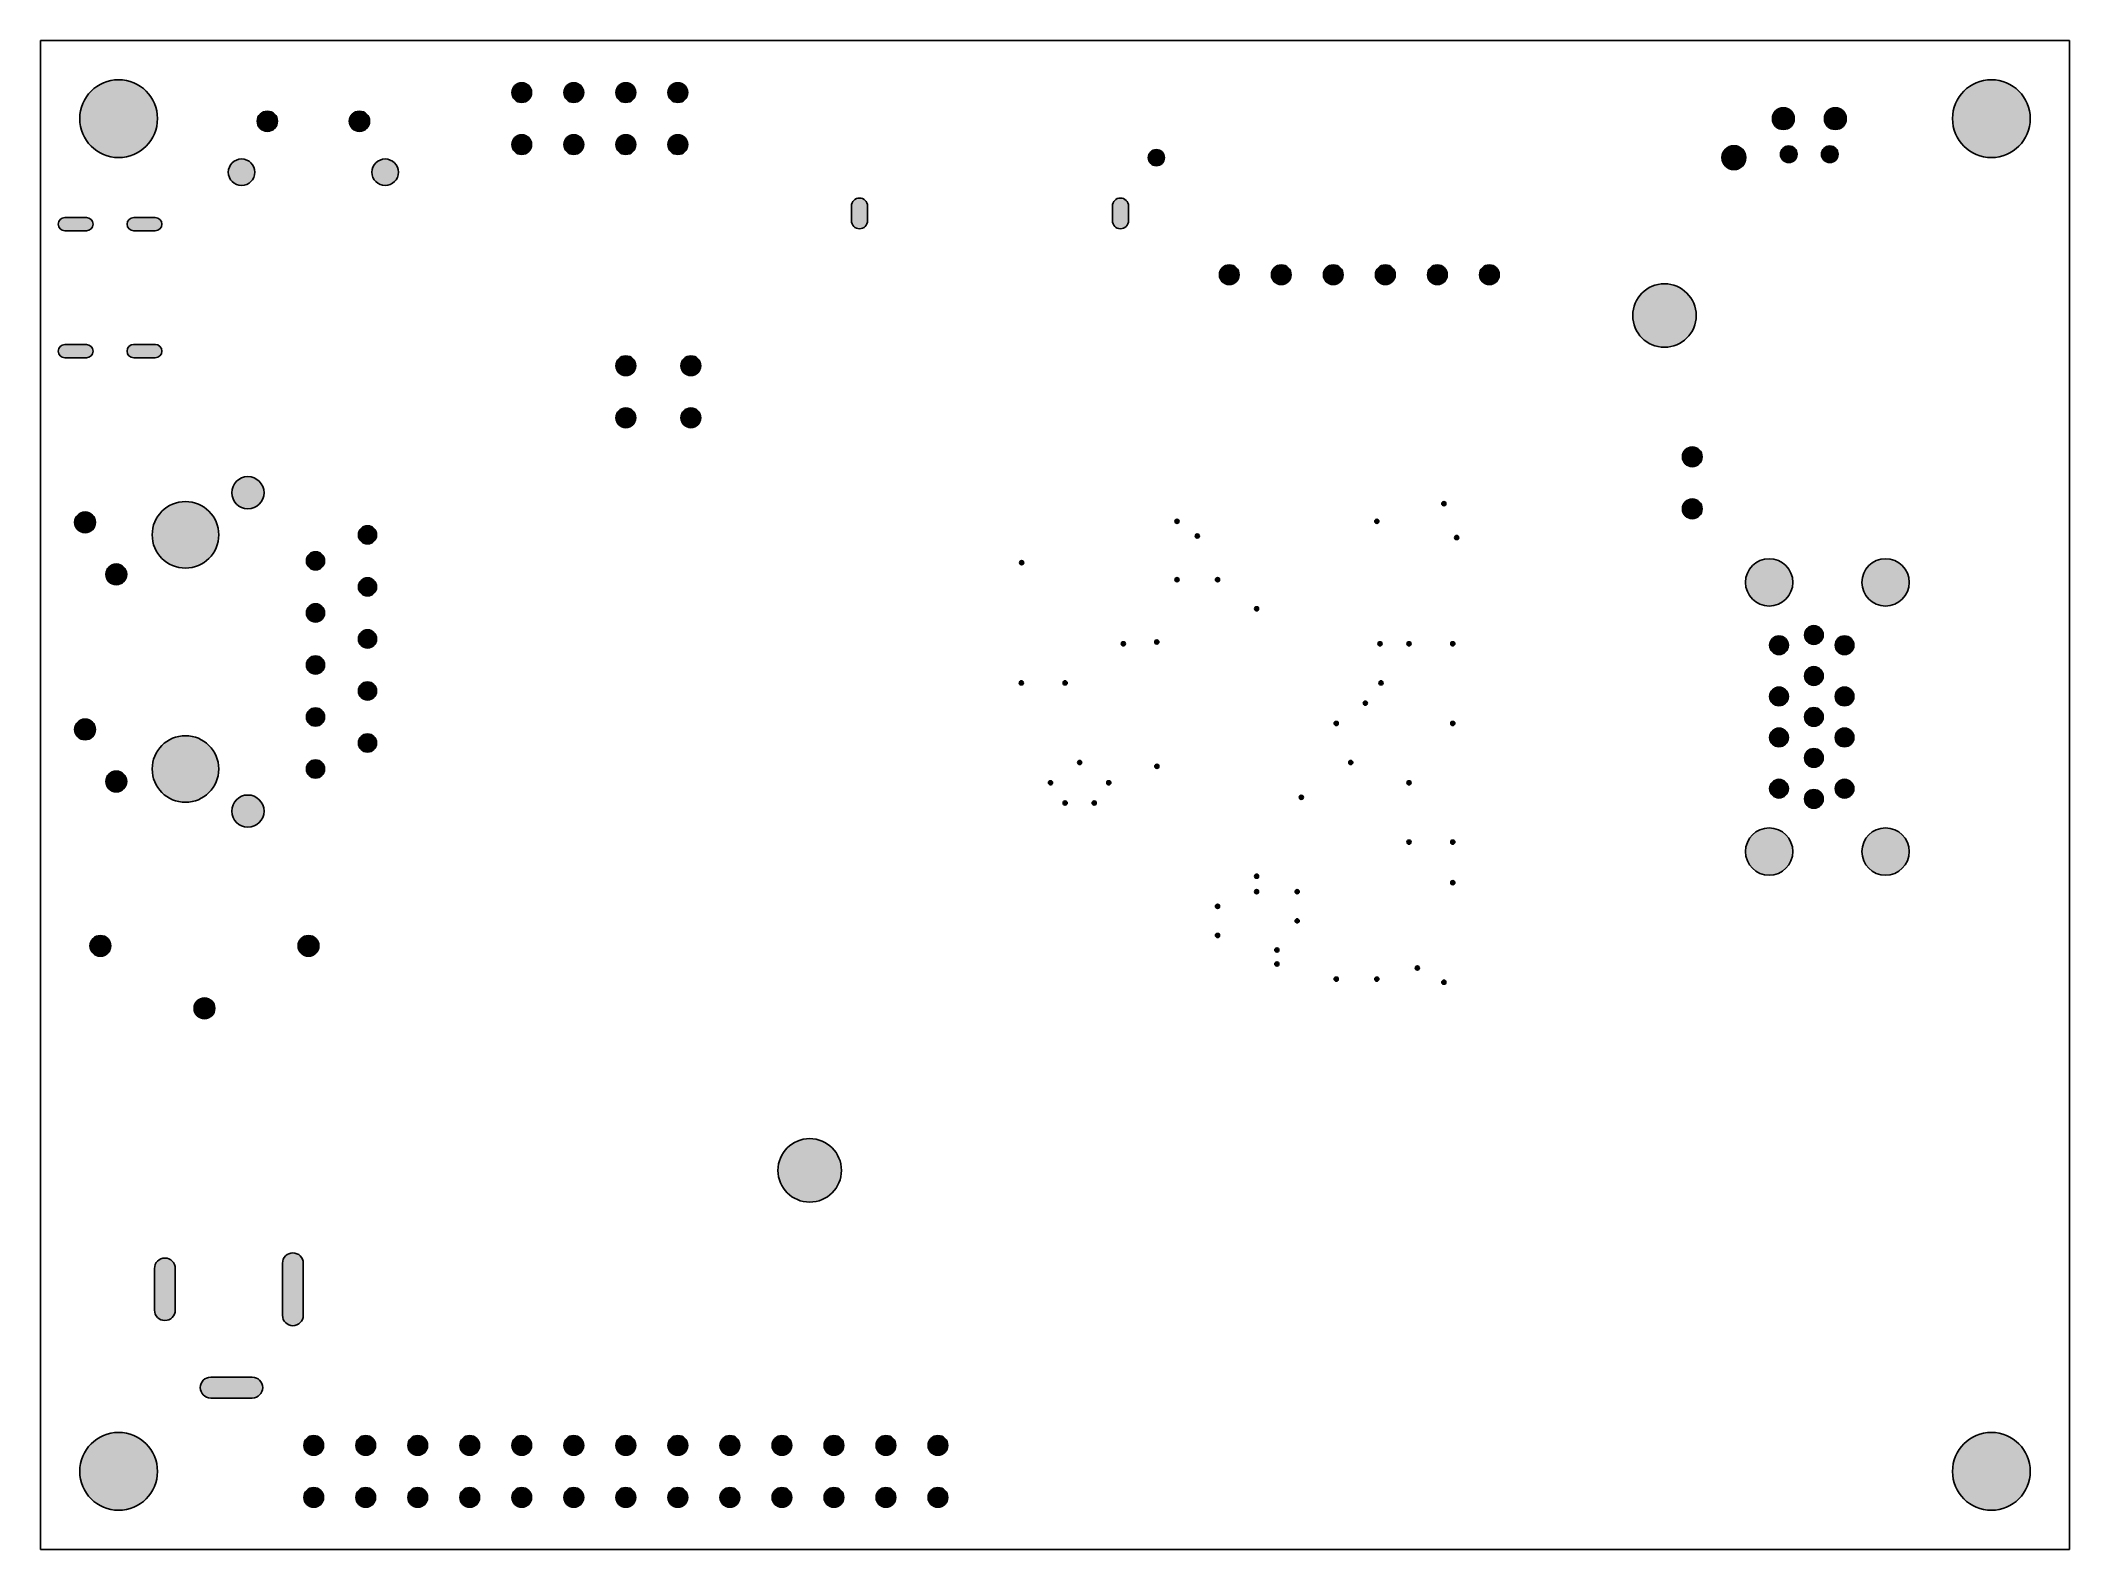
# Model space of a CAD drawing. Extents: x 0 to 3900, y 0 to 2900.
import ezdxf

# ---------------------------------------------------------------- set-up
doc = ezdxf.new("R2010")
doc.units = 0
doc.header["$MEASUREMENT"] = 0
for name, color, linetype in [('BOARD_OUTLINE', 10, 'CONTINUOUS'), ('MOUNTING_HOLES_LAYER_TOP', 42, 'CONTINUOUS'), ('PART_HOLES_LAYER_TOP', 30, 'CONTINUOUS')]:
    doc.layers.add(name, color=color, linetype=linetype)

msp = doc.modelspace()

# ---------------------------------------------------------------- hatches: boundary and pattern name
at = {"layer": 'MOUNTING_HOLES_LAYER_TOP'}
h = msp.add_hatch(color=256, dxfattribs=at)
edge = h.paths.add_edge_path()
edge.add_arc((3255.1, 2675), 23, 0, 360)
h = msp.add_hatch(color=256, dxfattribs=at)
edge = h.paths.add_edge_path()
edge.add_arc((2144.9, 2675), 15.5, 0, 360)
h = msp.add_hatch(color=256, dxfattribs=at)
edge = h.paths.add_edge_path()
edge.add_arc((3121.5, 2371.5), 61, 0, 360)
h = msp.add_hatch(color=256, dxfattribs=at)
edge = h.paths.add_edge_path()
edge.add_arc((278.5, 1950), 64, 0, 360)
h = msp.add_hatch(color=256, dxfattribs=at)
edge = h.paths.add_edge_path()
edge.add_arc((278.5, 1500), 64, 0, 360)
h = msp.add_hatch(color=256, dxfattribs=at)
edge = h.paths.add_edge_path()
edge.add_arc((1478.5, 728.5), 61, 0, 360)
at = {"layer": 'PART_HOLES_LAYER_TOP'}
h = msp.add_hatch(color=256, dxfattribs=at)
edge = h.paths.add_edge_path()
edge.add_arc((150, 2750), 74.8, 0, 360)
h = msp.add_hatch(color=256, dxfattribs=at)
edge = h.paths.add_edge_path()
edge.add_arc((925, 2800), 19, 0, 360)
h = msp.add_hatch(color=256, dxfattribs=at)
edge = h.paths.add_edge_path()
edge.add_arc((1025, 2800), 19, 0, 360)
h = msp.add_hatch(color=256, dxfattribs=at)
edge = h.paths.add_edge_path()
edge.add_arc((1125, 2800), 19, 0, 360)
h = msp.add_hatch(color=256, dxfattribs=at)
edge = h.paths.add_edge_path()
edge.add_arc((1225, 2800), 19, 0, 360)
h = msp.add_hatch(color=256, dxfattribs=at)
edge = h.paths.add_edge_path()
edge.add_arc((3750, 2750), 74.8, 0, 360)
h = msp.add_hatch(color=256, dxfattribs=at)
edge = h.paths.add_edge_path()
edge.add_arc((3350, 2750), 21, 0, 360)
h = msp.add_hatch(color=256, dxfattribs=at)
edge = h.paths.add_edge_path()
edge.add_arc((3450, 2750), 21, 0, 360)
h = msp.add_hatch(color=256, dxfattribs=at)
edge = h.paths.add_edge_path()
edge.add_arc((435.9, 2744.9), 19.5, 0, 360)
h = msp.add_hatch(color=256, dxfattribs=at)
edge = h.paths.add_edge_path()
edge.add_arc((612.9, 2744.9), 19.5, 0, 360)
h = msp.add_hatch(color=256, dxfattribs=at)
edge = h.paths.add_edge_path()
edge.add_arc((925, 2700), 19, 0, 360)
h = msp.add_hatch(color=256, dxfattribs=at)
edge = h.paths.add_edge_path()
edge.add_arc((1025, 2700), 19, 0, 360)
h = msp.add_hatch(color=256, dxfattribs=at)
edge = h.paths.add_edge_path()
edge.add_arc((1125, 2700), 19, 0, 360)
h = msp.add_hatch(color=256, dxfattribs=at)
edge = h.paths.add_edge_path()
edge.add_arc((1225, 2700), 19, 0, 360)
h = msp.add_hatch(color=256, dxfattribs=at)
edge = h.paths.add_edge_path()
edge.add_arc((3360.6, 2681.5), 16, 0, 360)
h = msp.add_hatch(color=256, dxfattribs=at)
edge = h.paths.add_edge_path()
edge.add_arc((3439.4, 2681.5), 16, 0, 360)
h = msp.add_hatch(color=256, dxfattribs=at)
edge = h.paths.add_edge_path()
edge.add_arc((386.4, 2646.9), 25.5, 0, 360)
h = msp.add_hatch(color=256, dxfattribs=at)
edge = h.paths.add_edge_path()
edge.add_arc((662.4, 2646.9), 25.5, 0, 360)
for points in [[(1589.7, 2581.9), (1589.7, 2553.9, -1), (1558.7, 2553.9), (1558.7, 2581.9, -1)], [(2091.3, 2581.9), (2091.3, 2553.9, -1), (2060.3, 2553.9), (2060.3, 2581.9, -1)], [(88.1, 2534.3), (46.7, 2534.3, -1), (46.7, 2559.8), (88.1, 2559.8, -1)], [(220.4, 2534.3), (179, 2534.3, -1), (179, 2559.8), (220.4, 2559.8, -1)], [(88.1, 2290.2), (46.7, 2290.2, -1), (46.7, 2315.7), (88.1, 2315.7, -1)], [(220.4, 2290.4), (179, 2290.4, -1), (179, 2316), (220.4, 2316, -1)], [(219, 540, -1), (259, 540), (259, 460, -1), (219, 460)], [(505, 450, -1), (465, 450), (465, 550, -1), (505, 550)], [(407, 331, -1), (407, 291), (327, 291, -1), (327, 331)]]:
    msp.add_hatch(color=256, dxfattribs=at).paths.add_polyline_path(points, flags=0)
h = msp.add_hatch(color=256, dxfattribs=at)
edge = h.paths.add_edge_path()
edge.add_arc((2285, 2450), 19, 0, 360)
h = msp.add_hatch(color=256, dxfattribs=at)
edge = h.paths.add_edge_path()
edge.add_arc((2385, 2450), 19, 0, 360)
h = msp.add_hatch(color=256, dxfattribs=at)
edge = h.paths.add_edge_path()
edge.add_arc((2485, 2450), 19, 0, 360)
h = msp.add_hatch(color=256, dxfattribs=at)
edge = h.paths.add_edge_path()
edge.add_arc((2585, 2450), 19, 0, 360)
h = msp.add_hatch(color=256, dxfattribs=at)
edge = h.paths.add_edge_path()
edge.add_arc((2685, 2450), 19, 0, 360)
h = msp.add_hatch(color=256, dxfattribs=at)
edge = h.paths.add_edge_path()
edge.add_arc((2785, 2450), 19, 0, 360)
h = msp.add_hatch(color=256, dxfattribs=at)
edge = h.paths.add_edge_path()
edge.add_arc((1125, 2275), 19, 0, 360)
h = msp.add_hatch(color=256, dxfattribs=at)
edge = h.paths.add_edge_path()
edge.add_arc((1250, 2275), 19, 0, 360)
h = msp.add_hatch(color=256, dxfattribs=at)
edge = h.paths.add_edge_path()
edge.add_arc((1125, 2175), 19, 0, 360)
h = msp.add_hatch(color=256, dxfattribs=at)
edge = h.paths.add_edge_path()
edge.add_arc((1250, 2175), 19, 0, 360)
h = msp.add_hatch(color=256, dxfattribs=at)
edge = h.paths.add_edge_path()
edge.add_arc((3175, 2100), 19, 0, 360)
h = msp.add_hatch(color=256, dxfattribs=at)
edge = h.paths.add_edge_path()
edge.add_arc((398.5, 2031), 31, 0, 360)
h = msp.add_hatch(color=256, dxfattribs=at)
edge = h.paths.add_edge_path()
edge.add_arc((85.5, 1974), 20, 0, 360)
h = msp.add_hatch(color=256, dxfattribs=at)
edge = h.paths.add_edge_path()
edge.add_arc((2697.6, 2009.8), 4, 0, 360)
h = msp.add_hatch(color=256, dxfattribs=at)
edge = h.paths.add_edge_path()
edge.add_arc((3175, 2000), 19, 0, 360)
h = msp.add_hatch(color=256, dxfattribs=at)
edge = h.paths.add_edge_path()
edge.add_arc((628.5, 1950), 17.5, 0, 360)
h = msp.add_hatch(color=256, dxfattribs=at)
edge = h.paths.add_edge_path()
edge.add_arc((2184.5, 1975.9), 4, 0, 360)
h = msp.add_hatch(color=256, dxfattribs=at)
edge = h.paths.add_edge_path()
edge.add_arc((2223.5, 1947.9), 4, 0, 360)
h = msp.add_hatch(color=256, dxfattribs=at)
edge = h.paths.add_edge_path()
edge.add_arc((2568.6, 1975.9), 4, 0, 360)
h = msp.add_hatch(color=256, dxfattribs=at)
edge = h.paths.add_edge_path()
edge.add_arc((528.5, 1900), 17.5, 0, 360)
h = msp.add_hatch(color=256, dxfattribs=at)
edge = h.paths.add_edge_path()
edge.add_arc((2722.2, 1944.8), 4, 0, 360)
h = msp.add_hatch(color=256, dxfattribs=at)
edge = h.paths.add_edge_path()
edge.add_arc((145.5, 1874), 20, 0, 360)
h = msp.add_hatch(color=256, dxfattribs=at)
edge = h.paths.add_edge_path()
edge.add_arc((1885.9, 1896.6), 4, 0, 360)
h = msp.add_hatch(color=256, dxfattribs=at)
edge = h.paths.add_edge_path()
edge.add_arc((3322.8, 1858.7), 45.5, 0, 360)
h = msp.add_hatch(color=256, dxfattribs=at)
edge = h.paths.add_edge_path()
edge.add_arc((3546.5, 1858.7), 45.5, 0, 360)
h = msp.add_hatch(color=256, dxfattribs=at)
edge = h.paths.add_edge_path()
edge.add_arc((628.5, 1850), 17.5, 0, 360)
h = msp.add_hatch(color=256, dxfattribs=at)
edge = h.paths.add_edge_path()
edge.add_arc((2184.5, 1863.9), 4, 0, 360)
h = msp.add_hatch(color=256, dxfattribs=at)
edge = h.paths.add_edge_path()
edge.add_arc((2262.5, 1863.9), 4, 0, 360)
h = msp.add_hatch(color=256, dxfattribs=at)
edge = h.paths.add_edge_path()
edge.add_arc((528.5, 1800), 17.5, 0, 360)
h = msp.add_hatch(color=256, dxfattribs=at)
edge = h.paths.add_edge_path()
edge.add_arc((2337.5, 1807.9), 4, 0, 360)
h = msp.add_hatch(color=256, dxfattribs=at)
edge = h.paths.add_edge_path()
edge.add_arc((628.5, 1750), 17.5, 0, 360)
h = msp.add_hatch(color=256, dxfattribs=at)
edge = h.paths.add_edge_path()
edge.add_arc((3341.7, 1737.8), 18, 0, 360)
h = msp.add_hatch(color=256, dxfattribs=at)
edge = h.paths.add_edge_path()
edge.add_arc((3408.7, 1757.5), 18, 0, 360)
h = msp.add_hatch(color=256, dxfattribs=at)
edge = h.paths.add_edge_path()
edge.add_arc((3467.7, 1737.8), 18, 0, 360)
h = msp.add_hatch(color=256, dxfattribs=at)
edge = h.paths.add_edge_path()
edge.add_arc((528.5, 1700), 17.5, 0, 360)
h = msp.add_hatch(color=256, dxfattribs=at)
edge = h.paths.add_edge_path()
edge.add_arc((2081.4, 1740.6), 4, 0, 360)
h = msp.add_hatch(color=256, dxfattribs=at)
edge = h.paths.add_edge_path()
edge.add_arc((2145.6, 1744), 4, 0, 360)
h = msp.add_hatch(color=256, dxfattribs=at)
edge = h.paths.add_edge_path()
edge.add_arc((2574.6, 1740.6), 4, 0, 360)
h = msp.add_hatch(color=256, dxfattribs=at)
edge = h.paths.add_edge_path()
edge.add_arc((2630.6, 1740.6), 4, 0, 360)
h = msp.add_hatch(color=256, dxfattribs=at)
edge = h.paths.add_edge_path()
edge.add_arc((2714.6, 1740.6), 4, 0, 360)
h = msp.add_hatch(color=256, dxfattribs=at)
edge = h.paths.add_edge_path()
edge.add_arc((3408.7, 1678.7), 18, 0, 360)
h = msp.add_hatch(color=256, dxfattribs=at)
edge = h.paths.add_edge_path()
edge.add_arc((628.5, 1650), 17.5, 0, 360)
h = msp.add_hatch(color=256, dxfattribs=at)
edge = h.paths.add_edge_path()
edge.add_arc((1885.4, 1665.5), 4, 0, 360)
h = msp.add_hatch(color=256, dxfattribs=at)
edge = h.paths.add_edge_path()
edge.add_arc((1969.4, 1665.5), 4, 0, 360)
h = msp.add_hatch(color=256, dxfattribs=at)
edge = h.paths.add_edge_path()
edge.add_arc((2576.6, 1665.5), 4, 0, 360)
h = msp.add_hatch(color=256, dxfattribs=at)
edge = h.paths.add_edge_path()
edge.add_arc((3341.7, 1639.4), 18, 0, 360)
h = msp.add_hatch(color=256, dxfattribs=at)
edge = h.paths.add_edge_path()
edge.add_arc((3467.7, 1639.4), 18, 0, 360)
h = msp.add_hatch(color=256, dxfattribs=at)
edge = h.paths.add_edge_path()
edge.add_arc((528.5, 1600), 17.5, 0, 360)
h = msp.add_hatch(color=256, dxfattribs=at)
edge = h.paths.add_edge_path()
edge.add_arc((2546.6, 1626.5), 4, 0, 360)
h = msp.add_hatch(color=256, dxfattribs=at)
edge = h.paths.add_edge_path()
edge.add_arc((3408.7, 1600), 18, 0, 360)
h = msp.add_hatch(color=256, dxfattribs=at)
edge = h.paths.add_edge_path()
edge.add_arc((85.5, 1576), 20, 0, 360)
h = msp.add_hatch(color=256, dxfattribs=at)
edge = h.paths.add_edge_path()
edge.add_arc((628.5, 1550), 17.5, 0, 360)
h = msp.add_hatch(color=256, dxfattribs=at)
edge = h.paths.add_edge_path()
edge.add_arc((2490.6, 1587.5), 4, 0, 360)
h = msp.add_hatch(color=256, dxfattribs=at)
edge = h.paths.add_edge_path()
edge.add_arc((2714.6, 1587.5), 4, 0, 360)
h = msp.add_hatch(color=256, dxfattribs=at)
edge = h.paths.add_edge_path()
edge.add_arc((3341.7, 1560.6), 18, 0, 360)
h = msp.add_hatch(color=256, dxfattribs=at)
edge = h.paths.add_edge_path()
edge.add_arc((3467.7, 1560.6), 18, 0, 360)
h = msp.add_hatch(color=256, dxfattribs=at)
edge = h.paths.add_edge_path()
edge.add_arc((3408.7, 1521.3), 18, 0, 360)
h = msp.add_hatch(color=256, dxfattribs=at)
edge = h.paths.add_edge_path()
edge.add_arc((145.5, 1476), 20, 0, 360)
h = msp.add_hatch(color=256, dxfattribs=at)
edge = h.paths.add_edge_path()
edge.add_arc((528.5, 1500), 17.5, 0, 360)
h = msp.add_hatch(color=256, dxfattribs=at)
edge = h.paths.add_edge_path()
edge.add_arc((1997.4, 1512.5), 4, 0, 360)
h = msp.add_hatch(color=256, dxfattribs=at)
edge = h.paths.add_edge_path()
edge.add_arc((2145.9, 1505), 4, 0, 360)
h = msp.add_hatch(color=256, dxfattribs=at)
edge = h.paths.add_edge_path()
edge.add_arc((2518.6, 1512.5), 4, 0, 360)
h = msp.add_hatch(color=256, dxfattribs=at)
edge = h.paths.add_edge_path()
edge.add_arc((398.5, 1419), 31, 0, 360)
h = msp.add_hatch(color=256, dxfattribs=at)
edge = h.paths.add_edge_path()
edge.add_arc((1941.4, 1473.5), 4, 0, 360)
h = msp.add_hatch(color=256, dxfattribs=at)
edge = h.paths.add_edge_path()
edge.add_arc((2053.4, 1473.5), 4, 0, 360)
h = msp.add_hatch(color=256, dxfattribs=at)
edge = h.paths.add_edge_path()
edge.add_arc((2423.5, 1445.5), 4, 0, 360)
h = msp.add_hatch(color=256, dxfattribs=at)
edge = h.paths.add_edge_path()
edge.add_arc((2630.6, 1473.5), 4, 0, 360)
h = msp.add_hatch(color=256, dxfattribs=at)
edge = h.paths.add_edge_path()
edge.add_arc((3341.7, 1462.2), 18, 0, 360)
h = msp.add_hatch(color=256, dxfattribs=at)
edge = h.paths.add_edge_path()
edge.add_arc((3408.7, 1442.5), 18, 0, 360)
h = msp.add_hatch(color=256, dxfattribs=at)
edge = h.paths.add_edge_path()
edge.add_arc((3467.7, 1462.2), 18, 0, 360)
h = msp.add_hatch(color=256, dxfattribs=at)
edge = h.paths.add_edge_path()
edge.add_arc((1969.4, 1434.5), 4, 0, 360)
h = msp.add_hatch(color=256, dxfattribs=at)
edge = h.paths.add_edge_path()
edge.add_arc((2025.4, 1434.5), 4, 0, 360)
h = msp.add_hatch(color=256, dxfattribs=at)
edge = h.paths.add_edge_path()
edge.add_arc((3322.8, 1341.3), 45.5, 0, 360)
h = msp.add_hatch(color=256, dxfattribs=at)
edge = h.paths.add_edge_path()
edge.add_arc((3546.5, 1341.3), 45.5, 0, 360)
h = msp.add_hatch(color=256, dxfattribs=at)
edge = h.paths.add_edge_path()
edge.add_arc((2630.6, 1359.4), 4, 0, 360)
h = msp.add_hatch(color=256, dxfattribs=at)
edge = h.paths.add_edge_path()
edge.add_arc((2714.6, 1359.5), 4, 0, 360)
h = msp.add_hatch(color=256, dxfattribs=at)
edge = h.paths.add_edge_path()
edge.add_arc((2337.5, 1293.9), 4, 0, 360)
h = msp.add_hatch(color=256, dxfattribs=at)
edge = h.paths.add_edge_path()
edge.add_arc((2337.5, 1264.1), 4, 0, 360)
h = msp.add_hatch(color=256, dxfattribs=at)
edge = h.paths.add_edge_path()
edge.add_arc((2415.5, 1264.1), 4, 0, 360)
h = msp.add_hatch(color=256, dxfattribs=at)
edge = h.paths.add_edge_path()
edge.add_arc((2714.6, 1281.4), 4, 0, 360)
h = msp.add_hatch(color=256, dxfattribs=at)
edge = h.paths.add_edge_path()
edge.add_arc((2262.5, 1236.1), 4, 0, 360)
h = msp.add_hatch(color=256, dxfattribs=at)
edge = h.paths.add_edge_path()
edge.add_arc((2415.5, 1208.1), 4, 0, 360)
h = msp.add_hatch(color=256, dxfattribs=at)
edge = h.paths.add_edge_path()
edge.add_arc((115, 1160), 20, 0, 360)
h = msp.add_hatch(color=256, dxfattribs=at)
edge = h.paths.add_edge_path()
edge.add_arc((515, 1160), 20, 0, 360)
h = msp.add_hatch(color=256, dxfattribs=at)
edge = h.paths.add_edge_path()
edge.add_arc((2262.5, 1180.1), 4, 0, 360)
h = msp.add_hatch(color=256, dxfattribs=at)
edge = h.paths.add_edge_path()
edge.add_arc((2376.5, 1152.1), 4, 0, 360)
h = msp.add_hatch(color=256, dxfattribs=at)
edge = h.paths.add_edge_path()
edge.add_arc((2376.5, 1125.1), 4, 0, 360)
h = msp.add_hatch(color=256, dxfattribs=at)
edge = h.paths.add_edge_path()
edge.add_arc((2490.6, 1096.1), 4, 0, 360)
h = msp.add_hatch(color=256, dxfattribs=at)
edge = h.paths.add_edge_path()
edge.add_arc((2568.6, 1096.1), 4, 0, 360)
h = msp.add_hatch(color=256, dxfattribs=at)
edge = h.paths.add_edge_path()
edge.add_arc((2646.6, 1117.5), 4, 0, 360)
h = msp.add_hatch(color=256, dxfattribs=at)
edge = h.paths.add_edge_path()
edge.add_arc((2697.6, 1090.2), 4, 0, 360)
h = msp.add_hatch(color=256, dxfattribs=at)
edge = h.paths.add_edge_path()
edge.add_arc((315, 1040), 20, 0, 360)
h = msp.add_hatch(color=256, dxfattribs=at)
edge = h.paths.add_edge_path()
edge.add_arc((150, 150), 74.8, 0, 360)
h = msp.add_hatch(color=256, dxfattribs=at)
edge = h.paths.add_edge_path()
edge.add_arc((525, 200), 19, 0, 360)
h = msp.add_hatch(color=256, dxfattribs=at)
edge = h.paths.add_edge_path()
edge.add_arc((625, 200), 19, 0, 360)
h = msp.add_hatch(color=256, dxfattribs=at)
edge = h.paths.add_edge_path()
edge.add_arc((725, 200), 19, 0, 360)
h = msp.add_hatch(color=256, dxfattribs=at)
edge = h.paths.add_edge_path()
edge.add_arc((825, 200), 19, 0, 360)
h = msp.add_hatch(color=256, dxfattribs=at)
edge = h.paths.add_edge_path()
edge.add_arc((925, 200), 19, 0, 360)
h = msp.add_hatch(color=256, dxfattribs=at)
edge = h.paths.add_edge_path()
edge.add_arc((1025, 200), 19, 0, 360)
h = msp.add_hatch(color=256, dxfattribs=at)
edge = h.paths.add_edge_path()
edge.add_arc((1125, 200), 19, 0, 360)
h = msp.add_hatch(color=256, dxfattribs=at)
edge = h.paths.add_edge_path()
edge.add_arc((1225, 200), 19, 0, 360)
h = msp.add_hatch(color=256, dxfattribs=at)
edge = h.paths.add_edge_path()
edge.add_arc((1325, 200), 19, 0, 360)
h = msp.add_hatch(color=256, dxfattribs=at)
edge = h.paths.add_edge_path()
edge.add_arc((1425, 200), 19, 0, 360)
h = msp.add_hatch(color=256, dxfattribs=at)
edge = h.paths.add_edge_path()
edge.add_arc((1525, 200), 19, 0, 360)
h = msp.add_hatch(color=256, dxfattribs=at)
edge = h.paths.add_edge_path()
edge.add_arc((1625, 200), 19, 0, 360)
h = msp.add_hatch(color=256, dxfattribs=at)
edge = h.paths.add_edge_path()
edge.add_arc((1725, 200), 19, 0, 360)
h = msp.add_hatch(color=256, dxfattribs=at)
edge = h.paths.add_edge_path()
edge.add_arc((3750, 150), 74.8, 0, 360)
h = msp.add_hatch(color=256, dxfattribs=at)
edge = h.paths.add_edge_path()
edge.add_arc((525, 100), 19, 0, 360)
h = msp.add_hatch(color=256, dxfattribs=at)
edge = h.paths.add_edge_path()
edge.add_arc((625, 100), 19, 0, 360)
h = msp.add_hatch(color=256, dxfattribs=at)
edge = h.paths.add_edge_path()
edge.add_arc((725, 100), 19, 0, 360)
h = msp.add_hatch(color=256, dxfattribs=at)
edge = h.paths.add_edge_path()
edge.add_arc((825, 100), 19, 0, 360)
h = msp.add_hatch(color=256, dxfattribs=at)
edge = h.paths.add_edge_path()
edge.add_arc((925, 100), 19, 0, 360)
h = msp.add_hatch(color=256, dxfattribs=at)
edge = h.paths.add_edge_path()
edge.add_arc((1025, 100), 19, 0, 360)
h = msp.add_hatch(color=256, dxfattribs=at)
edge = h.paths.add_edge_path()
edge.add_arc((1125, 100), 19, 0, 360)
h = msp.add_hatch(color=256, dxfattribs=at)
edge = h.paths.add_edge_path()
edge.add_arc((1225, 100), 19, 0, 360)
h = msp.add_hatch(color=256, dxfattribs=at)
edge = h.paths.add_edge_path()
edge.add_arc((1325, 100), 19, 0, 360)
h = msp.add_hatch(color=256, dxfattribs=at)
edge = h.paths.add_edge_path()
edge.add_arc((1425, 100), 19, 0, 360)
h = msp.add_hatch(color=256, dxfattribs=at)
edge = h.paths.add_edge_path()
edge.add_arc((1525, 100), 19, 0, 360)
h = msp.add_hatch(color=256, dxfattribs=at)
edge = h.paths.add_edge_path()
edge.add_arc((1625, 100), 19, 0, 360)
h = msp.add_hatch(color=256, dxfattribs=at)
edge = h.paths.add_edge_path()
edge.add_arc((1725, 100), 19, 0, 360)

# ---------------------------------------------------------------- linework, layer by layer
at = {"layer": 'BOARD_OUTLINE'}
msp.add_lwpolyline([(0, 0), (0, 2900), (3900, 2900), (3900, 0)], close=True, dxfattribs=at)
at = {"layer": 'MOUNTING_HOLES_LAYER_TOP'}
for centre, radius in [((3255.1, 2675), 23), ((2144.9, 2675), 15.5), ((3121.5, 2371.5), 61), ((278.5, 1950), 64), ((278.5, 1500), 64), ((1478.5, 728.5), 61)]:
    msp.add_circle(centre, radius, dxfattribs=at)
at = {"layer": 'PART_HOLES_LAYER_TOP'}
for points in [[(1589.7, 2581.9), (1589.7, 2553.9, -1), (1558.7, 2553.9), (1558.7, 2581.9, -1)], [(2091.3, 2581.9), (2091.3, 2553.9, -1), (2060.3, 2553.9), (2060.3, 2581.9, -1)], [(88.1, 2534.3), (46.7, 2534.3, -1), (46.7, 2559.8), (88.1, 2559.8, -1)], [(220.4, 2534.3), (179, 2534.3, -1), (179, 2559.8), (220.4, 2559.8, -1)], [(88.1, 2290.2), (46.7, 2290.2, -1), (46.7, 2315.7), (88.1, 2315.7, -1)], [(220.4, 2290.4), (179, 2290.4, -1), (179, 2316), (220.4, 2316, -1)], [(219, 540, -1), (259, 540), (259, 460, -1), (219, 460)], [(505, 450, -1), (465, 450), (465, 550, -1), (505, 550)], [(407, 331, -1), (407, 291), (327, 291, -1), (327, 331)]]:
    msp.add_lwpolyline(points, format="xyb", close=True, dxfattribs=at)
for centre, radius in [((150, 2750), 74.8), ((925, 2800), 19), ((1025, 2800), 19), ((1125, 2800), 19), ((1225, 2800), 19), ((3750, 2750), 74.8), ((3350, 2750), 21), ((3450, 2750), 21), ((435.9, 2744.9), 19.5), ((612.9, 2744.9), 19.5), ((925, 2700), 19), ((1025, 2700), 19), ((1125, 2700), 19), ((1225, 2700), 19), ((3360.6, 2681.5), 16), ((3439.4, 2681.5), 16), ((386.4, 2646.9), 25.5), ((662.4, 2646.9), 25.5), ((2285, 2450), 19), ((2385, 2450), 19), ((2485, 2450), 19), ((2585, 2450), 19), ((2685, 2450), 19), ((2785, 2450), 19), ((1125, 2275), 19), ((1250, 2275), 19), ((1125, 2175), 19), ((1250, 2175), 19), ((3175, 2100), 19), ((398.5, 2031), 31), ((85.5, 1974), 20), ((2697.6, 2009.8), 4), ((3175, 2000), 19), ((628.5, 1950), 17.5), ((2184.5, 1975.9), 4), ((2223.5, 1947.9), 4), ((2568.6, 1975.9), 4), ((528.5, 1900), 17.5), ((2722.2, 1944.8), 4), ((145.5, 1874), 20), ((1885.9, 1896.6), 4), ((3322.8, 1858.7), 45.5), ((3546.5, 1858.7), 45.5), ((628.5, 1850), 17.5), ((2184.5, 1863.9), 4), ((2262.5, 1863.9), 4), ((528.5, 1800), 17.5), ((2337.5, 1807.9), 4), ((628.5, 1750), 17.5), ((3341.7, 1737.8), 18), ((3408.7, 1757.5), 18), ((3467.7, 1737.8), 18), ((528.5, 1700), 17.5), ((2081.4, 1740.6), 4), ((2145.6, 1744), 4), ((2574.6, 1740.6), 4), ((2630.6, 1740.6), 4), ((2714.6, 1740.6), 4), ((3408.7, 1678.7), 18), ((628.5, 1650), 17.5), ((1885.4, 1665.5), 4), ((1969.4, 1665.5), 4), ((2576.6, 1665.5), 4), ((3341.7, 1639.4), 18), ((3467.7, 1639.4), 18), ((528.5, 1600), 17.5), ((2546.6, 1626.5), 4), ((3408.7, 1600), 18), ((85.5, 1576), 20), ((628.5, 1550), 17.5), ((2490.6, 1587.5), 4), ((2714.6, 1587.5), 4), ((3341.7, 1560.6), 18), ((3467.7, 1560.6), 18), ((3408.7, 1521.3), 18), ((145.5, 1476), 20), ((528.5, 1500), 17.5), ((1997.4, 1512.5), 4), ((2145.9, 1505), 4), ((2518.6, 1512.5), 4), ((398.5, 1419), 31), ((1941.4, 1473.5), 4), ((2053.4, 1473.5), 4), ((2423.5, 1445.5), 4), ((2630.6, 1473.5), 4), ((3341.7, 1462.2), 18), ((3408.7, 1442.5), 18), ((3467.7, 1462.2), 18), ((1969.4, 1434.5), 4), ((2025.4, 1434.5), 4), ((3322.8, 1341.3), 45.5), ((3546.5, 1341.3), 45.5), ((2630.6, 1359.4), 4), ((2714.6, 1359.5), 4), ((2337.5, 1293.9), 4), ((2337.5, 1264.1), 4), ((2415.5, 1264.1), 4), ((2714.6, 1281.4), 4), ((2262.5, 1236.1), 4), ((2415.5, 1208.1), 4), ((115, 1160), 20), ((515, 1160), 20), ((2262.5, 1180.1), 4), ((2376.5, 1152.1), 4), ((2376.5, 1125.1), 4), ((2490.6, 1096.1), 4), ((2568.6, 1096.1), 4), ((2646.6, 1117.5), 4), ((2697.6, 1090.2), 4), ((315, 1040), 20), ((150, 150), 74.8), ((525, 200), 19), ((625, 200), 19), ((725, 200), 19), ((825, 200), 19), ((925, 200), 19), ((1025, 200), 19), ((1125, 200), 19), ((1225, 200), 19), ((1325, 200), 19), ((1425, 200), 19), ((1525, 200), 19), ((1625, 200), 19), ((1725, 200), 19), ((3750, 150), 74.8), ((525, 100), 19), ((625, 100), 19), ((725, 100), 19), ((825, 100), 19), ((925, 100), 19), ((1025, 100), 19), ((1125, 100), 19), ((1225, 100), 19), ((1325, 100), 19), ((1425, 100), 19), ((1525, 100), 19), ((1625, 100), 19), ((1725, 100), 19)]:
    msp.add_circle(centre, radius, dxfattribs=at)

doc.saveas('drawing.dxf')
